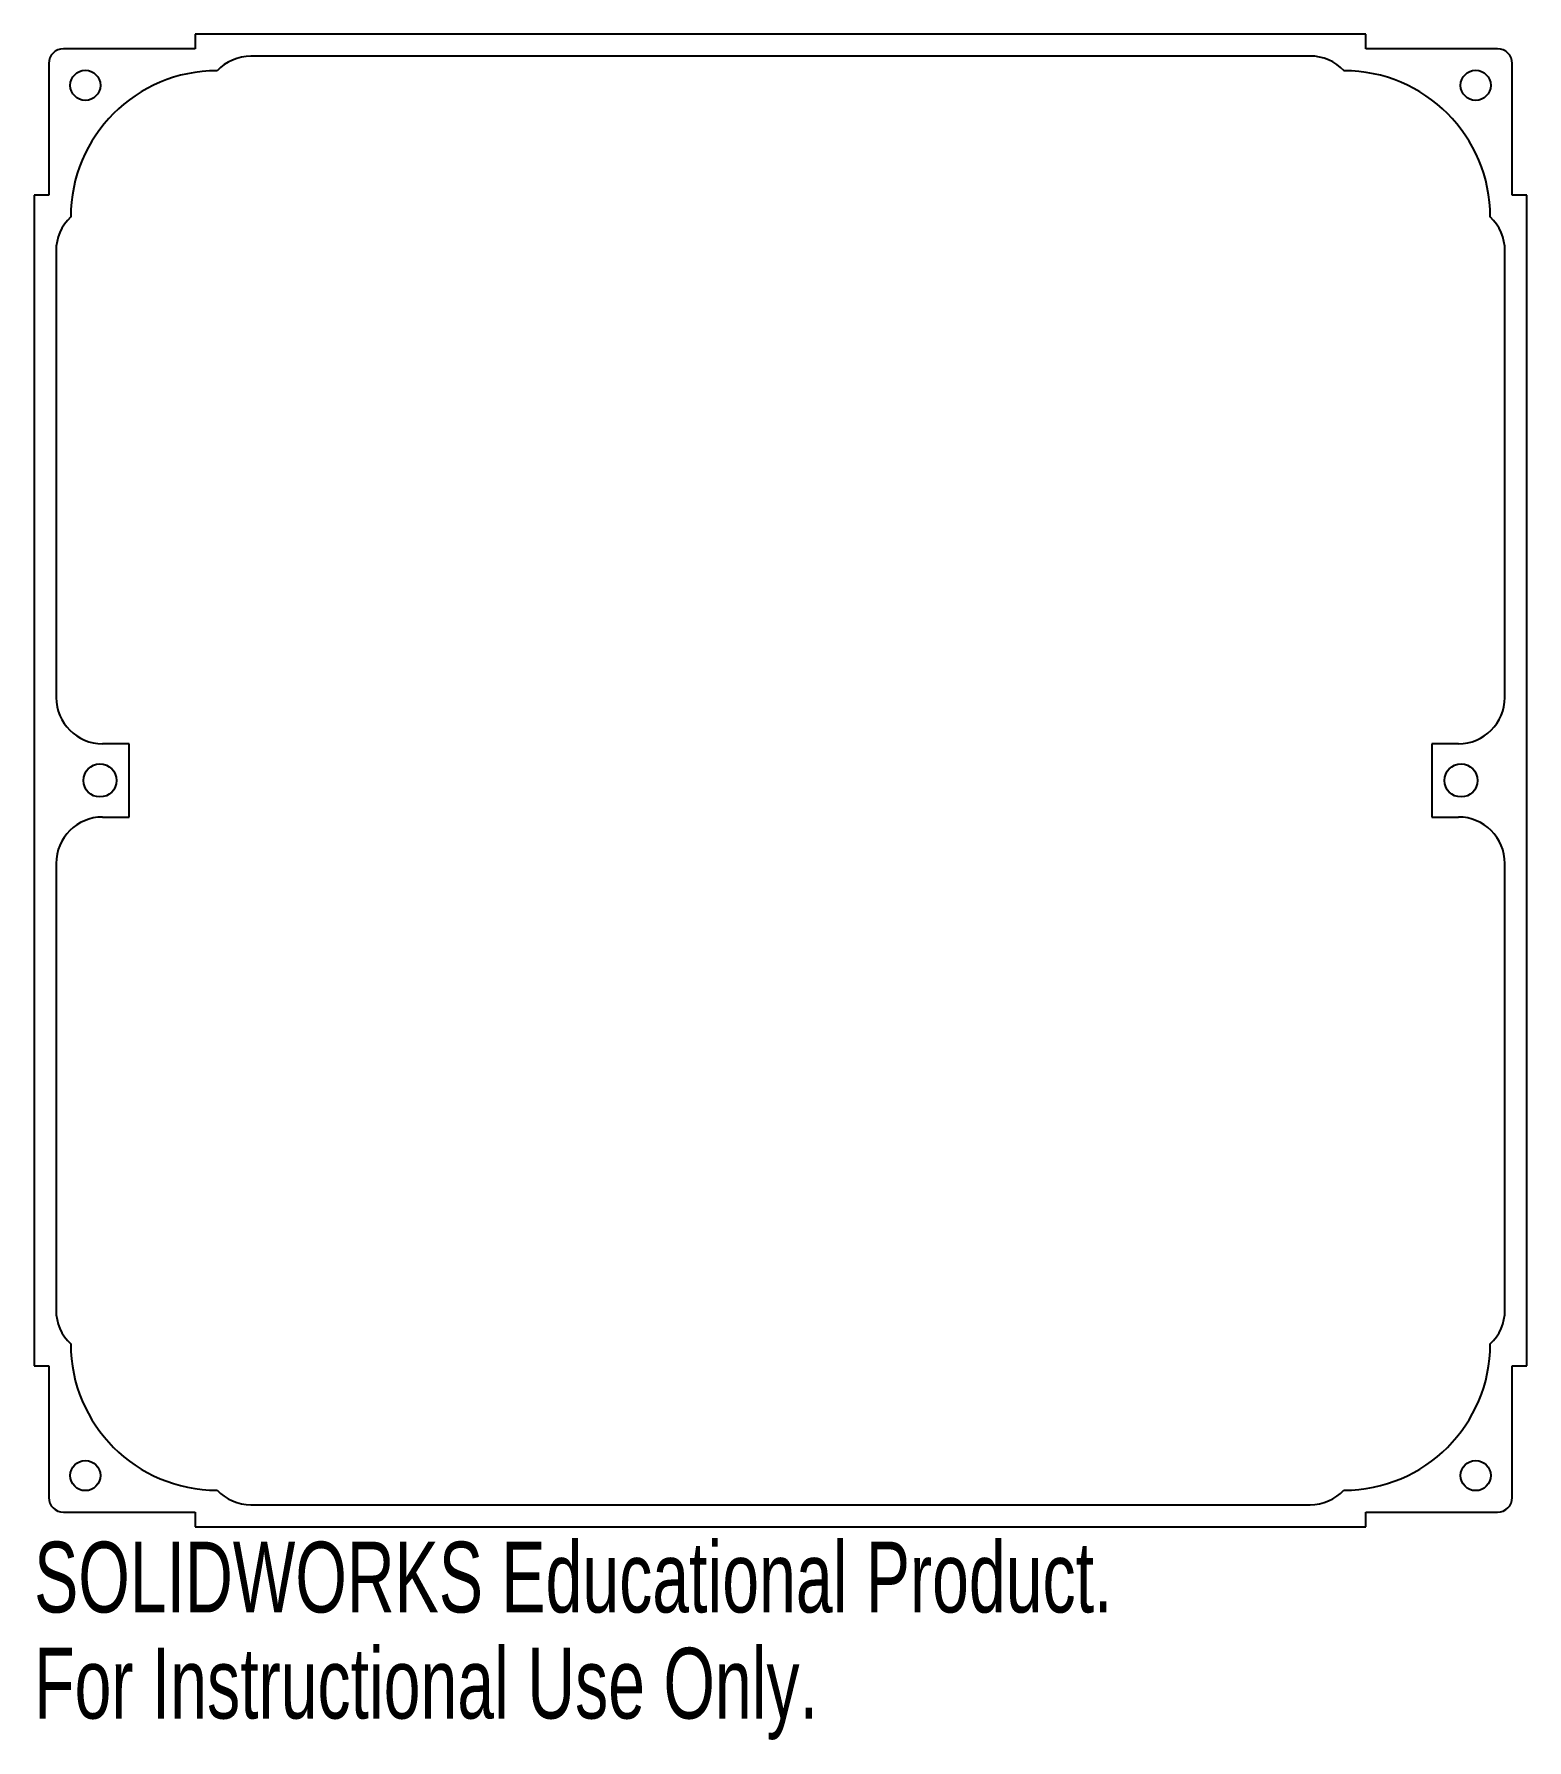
# Model space of a CAD drawing. Header units: millimetres. Extents: x -51 to 51, y -66 to 51.
import ezdxf

# ---------------------------------------------------------------- set-up
doc = ezdxf.new("R2010")
doc.units = ezdxf.units.MM
doc.styles.add('SLDTEXTSTYLE0', font='TXT', dxfattribs={"width": 0.7})

msp = doc.modelspace()

# ---------------------------------------------------------------- linework, layer by layer
at = {"color": 7, "linetype": 'Continuous', "lineweight": 25}
for p, q in [((40, 51), (-40, 51)), ((-40, 51), (-40, 50)), ((40, 50), (40, 51)), ((-50, 49), (-50, 40)), ((-40, 50), (-49, 50)), ((36.19, 49.5), (-36.19, 49.5)), ((49, 50), (40, 50)), ((50, 40), (50, 49)), ((-50, 40), (-51, 40)), ((-51, 40), (-51, -40)), ((51, 40), (50, 40)), ((51, -40), (51, 40)), ((-49.5, 36.19), (-49.5, 5.67)), ((49.5, 5.67), (49.5, 36.19)), ((-44.5, 2.5), (-46.32, 2.5)), ((-44.5, -2.5), (-44.5, 2.5)), ((46.32, 2.5), (44.5, 2.5)), ((44.5, 2.5), (44.5, -2.5)), ((-46.32, -2.5), (-44.5, -2.5)), ((44.5, -2.5), (46.32, -2.5)), ((-49.5, -5.67), (-49.5, -36.19)), ((49.5, -36.19), (49.5, -5.67)), ((-51, -40), (-50, -40)), ((-50, -40), (-50, -49)), ((50, -49), (50, -40)), ((50, -40), (51, -40)), ((-49, -50), (-40, -50)), ((-40, -50), (-40, -51)), ((-36.19, -49.5), (36.19, -49.5)), ((40, -51), (40, -50)), ((40, -50), (49, -50)), ((-40, -51), (40, -51))]:
    msp.add_line(p, q, dxfattribs=at)
for centre, radius in [((-47.5, 47.5), 1.03), ((47.5, 47.5), 1.03), ((-46.5, 0), 1.13), ((46.5, 0), 1.13), ((-47.5, -47.5), 1.03), ((47.5, -47.5), 1.03)]:
    msp.add_circle(centre, radius, dxfattribs=at)
for centre, radius, start, end in [((-49, 49), 1, 90, 180), ((-36.19, 46.32), 3.17, 90, 136.7613), ((36.19, 46.32), 3.18, 43.2387, 90), ((49, 49), 1, 0, 90), ((-38.5, 38.5), 10, 90, 180), ((38.5, 38.5), 10, 0, 90), ((-46.32, 36.19), 3.18, 133.2387, 180), ((46.32, 36.19), 3.18, 0, 46.7613), ((-46.32, 5.67), 3.17, 180, 270), ((46.32, 5.67), 3.17, 270, 0), ((-46.32, -5.67), 3.17, 90, 180), ((46.32, -5.67), 3.17, 0, 90), ((-46.32, -36.19), 3.18, 180, 226.7613), ((46.32, -36.19), 3.18, 313.2387, 0), ((-38.5, -38.5), 10, 180, 270), ((38.5, -38.5), 10, 270, 360), ((-36.19, -46.32), 3.17, 223.2387, 270), ((36.19, -46.32), 3.17, 270, 316.7613), ((-49, -49), 1, 180, 270), ((49, -49), 1, 270, 0)]:
    msp.add_arc(centre, radius, start, end, dxfattribs=at)

# ---------------------------------------------------------------- texts
at = {"color": 7, "linetype": 'Continuous', "char_height": 4.8336, "attachment_point": 1, "style": 'SLDTEXTSTYLE0'}
for s, insert in [('SOLIDWORKS Educational Product.', (-51, -52.02)), ('For Instructional Use Only.', (-51, -59.27))]:
    msp.add_mtext(s, dxfattribs=dict(at, insert=insert))

doc.saveas('drawing.dxf')
